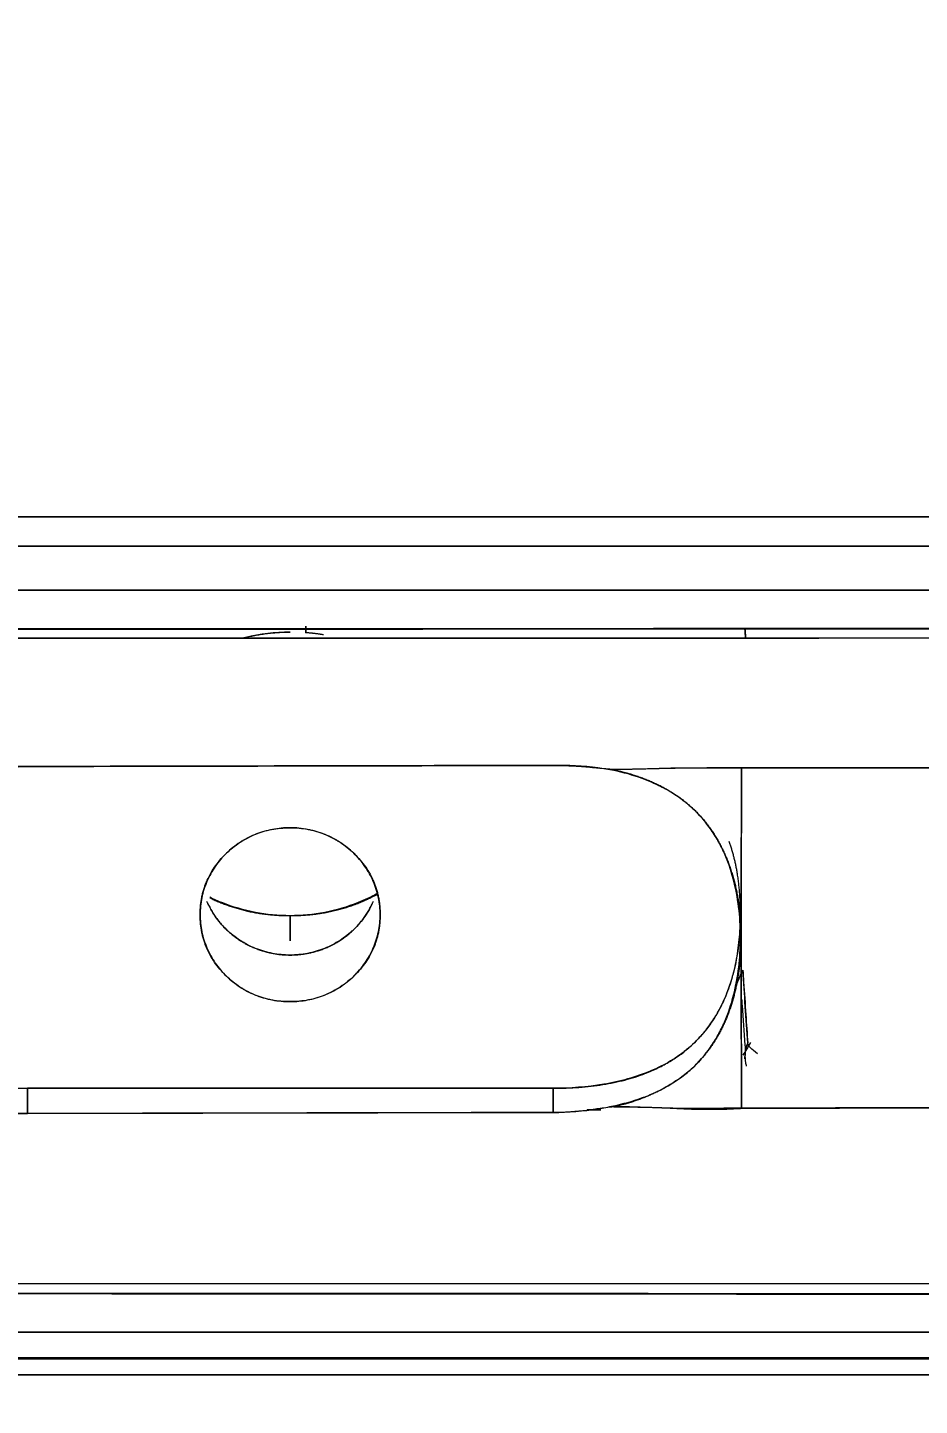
# Model space of a CAD drawing. Header units: inches. Extents: x 1105 to 1525, y -292 to 302.
# Drawn here: x 1197.06 to 1204.5, y 27.07 to 38.55 of the extents above; entities that cross this region are included whole.
import ezdxf

# ---------------------------------------------------------------- set-up
doc = ezdxf.new("R2010")
doc.units = ezdxf.units.IN
doc.header["$LTSCALE"] = 2.42
doc.header["$MEASUREMENT"] = 0
doc.header["$PDMODE"] = 3
doc.header["$PDSIZE"] = 0.3125
doc.layers.get('0').update_dxf_attribs({"linetype": 'CONTINUOUS'})
doc.layers.get('Defpoints').update_dxf_attribs({"linetype": 'CONTINUOUS'})
doc.layers.add('DIM', color=3, linetype='CONTINUOUS', lineweight=18)
doc.styles.get("Standard").update_dxf_attribs({"font": 'arial.ttf', "width": 0.8})
doc.dimstyles.new('ISO-25', dxfattribs={"dimtxt": 5, "dimasz": 2.5, "dimexe": 1.25, "dimexo": 0.625, "dimgap": 2, "dimtad": 1, "dimtih": 1, "dimtoh": 1, "dimdec": 1, "dimdsep": 46, "dimtxsty": 'Standard', "dimcen": 0, "dimclrd": 3, "dimclre": 3, "dimclrt": 4, "dimadec": 0, "dimazin": 0, "dimtfac": 1, "dimtdec": 1, "dimtmove": 0, "dimatfit": 3, "dimfxl": 1, "dimarcsym": 0})

# ---------------------------------------------------------------- blocks, each defined once
blk = doc.blocks.new('*D3')
at = {"layer": 'Defpoints', "color": 0, "transparency": 16777216}
for p in [(1279.036, 140.16), (1143.365, 34.026), (1279.036, 34.019)]:
    blk.add_point(p, dxfattribs=at)
at = {"layer": 'DIM', "color": 3, "lineweight": -2, "transparency": 16777216}
for p, q in [((1143.365, 34.651), (1143.365, 141.41)), ((1279.036, 34.644), (1279.036, 141.41)), ((1148.365, 140.16), (1202.64, 140.16)), ((1274.036, 140.16), (1219.761, 140.16))]:
    blk.add_line(p, q, dxfattribs=at)
at = {"layer": 'DIM', "color": 3, "transparency": 16777216}
for points in [[(1148.365, 140.993), (1148.365, 139.326), (1143.365, 140.16)], [(1274.036, 140.993), (1274.036, 139.326), (1279.036, 140.16)]]:
    blk.add_solid(points, dxfattribs=at)
at = {"layer": 'DIM', "color": 4, "transparency": 16777216, "insert": (1211.201, 140.16), "char_height": 5, "attachment_point": 5}
blk.add_mtext('135.7', dxfattribs=at)

msp = doc.modelspace()

# ---------------------------------------------------------------- linework, layer by layer
at = {"linetype": 'Continuous', "lineweight": 18, "extrusion": (0, 1, 0)}
for p, q in [((1203.004, 30.972), (1203.004, 31.166)), ((1197.063, 29.713), (1197.063, 29.502)), ((1201.443, 29.713), (1197.063, 29.713)), ((1201.443, 29.511), (1201.443, 29.713)), ((1197.063, 29.502), (1201.443, 29.511)), ((1174.196, 27.458), (1248.197, 27.458))]:
    msp.add_line(p, q, dxfattribs=at)
at = {"linetype": 'Continuous', "lineweight": 18}
for points, degree, knots in [([(1211.201, 97.587), (1208.989, 97.587), (1204.567, 97.377), (1197.996, 96.435), (1191.554, 94.877), (1185.3, 92.715), (1179.296, 89.972), (1173.599, 86.674), (1168.264, 82.852), (1163.343, 78.543), (1158.882, 73.79), (1154.926, 68.637), (1151.511, 63.134), (1148.672, 57.334), (1146.434, 51.293), (1144.82, 45.07), (1143.846, 38.724), (1143.628, 34.452), (1143.628, 32.316)], 3, [0, 0, 0, 0, 0.0625, 0.125, 0.1875, 0.25, 0.3125, 0.375, 0.4375, 0.5, 0.5625, 0.625, 0.6875, 0.75, 0.8125, 0.875, 0.9375, 1, 1, 1, 1]), ([(1143.628, 32.316), (1143.628, 33.384), (1143.683, 35.52), (1143.927, 38.716), (1144.333, 41.897), (1145.089, 46.107), (1146.435, 51.293), (1148.671, 57.334), (1151.513, 63.133), (1154.925, 68.637), (1158.884, 73.789), (1163.342, 78.544), (1168.266, 82.851), (1175.377, 87.949), (1185.175, 93.007), (1195.807, 96.122), (1204.567, 97.376), (1208.989, 97.587), (1211.201, 97.587)], 3, [0, 0, 0, 0, 0.03125, 0.0625, 0.09375, 0.125, 0.1875, 0.25, 0.3125, 0.375, 0.4375, 0.5, 0.5625, 0.625, 0.75, 0.875, 0.9375, 1, 1, 1, 1]), ([(1211.201, 96.342), (1204.652, 96.342), (1191.804, 93.873), (1179.702, 89.031), (1174.255, 85.516), (1168.81, 82.002), (1159.547, 73.055), (1152.269, 62.535), (1147.256, 50.845), (1144.7, 38.434), (1144.7, 32.107)], 2, [0, 0, 0, 0.125, 0.25, 0.375, 0.375, 0.5, 0.625, 0.75, 0.875, 1, 1, 1]), ([(1195.817, 93.394), (1202.015, 94.846), (1208.388, 95.111), (1213.318, 95.316), (1218.223, 94.804), (1224.622, 94.135), (1230.757, 92.275), (1238.11, 90.045), (1244.729, 86.221), (1251.525, 82.295), (1257.155, 76.908), (1262.782, 71.525), (1266.914, 64.997), (1271.044, 58.472), (1273.44, 51.181), (1275.835, 43.891), (1276.356, 36.257), (1276.877, 28.632), (1275.497, 21.105), (1274.115, 13.574), (1270.908, 6.579), (1268.052, 0.347), (1263.883, -5.15), (1257.961, -12.96), (1249.886, -18.696), (1244.869, -22.26), (1239.241, -24.844)], 2, [0, 0, 0, 0.125, 0.125, 0.1875, 0.1875, 0.25, 0.25, 0.3125, 0.3125, 0.375, 0.375, 0.4375, 0.4375, 0.5, 0.5, 0.5625, 0.5625, 0.625, 0.625, 0.6875, 0.6875, 0.75, 0.75, 0.875, 0.875, 1, 1, 1]), ([(1239.241, -24.844), (1239.945, -24.521), (1241.272, -23.883), (1243.174, -22.889), (1245.001, -21.861), (1246.885, -20.721), (1248.901, -19.401), (1251.067, -17.862), (1253.381, -16.063), (1255.852, -13.947), (1258.478, -11.445), (1261.219, -8.502), (1263.993, -5.097), (1266.701, -1.233), (1269.256, 3.091), (1271.566, 7.863), (1273.516, 12.997), (1275.013, 18.357), (1276.016, 23.822), (1276.519, 29.339), (1276.519, 34.879), (1276.016, 40.4), (1275.013, 45.856), (1273.519, 51.206), (1271.546, 56.409), (1269.108, 61.424), (1266.224, 66.213), (1262.916, 70.741), (1259.21, 74.971), (1255.137, 78.868), (1250.725, 82.407), (1245.994, 85.568), (1241.004, 88.308), (1235.91, 90.561), (1230.9, 92.3), (1226.102, 93.564), (1221.565, 94.42), (1217.342, 94.931), (1213.501, 95.163), (1210.069, 95.186), (1207.014, 95.06), (1204.285, 94.831), (1201.84, 94.532), (1199.657, 94.187), (1197.676, 93.811), (1196.425, 93.537), (1195.817, 93.394)], 3, [0, 0, 0, 0, 0.012202, 0.023189, 0.033858, 0.045296, 0.057999, 0.071972, 0.087381, 0.104481, 0.123651, 0.145097, 0.168608, 0.193819, 0.220656, 0.249232, 0.279085, 0.309194, 0.339088, 0.368937, 0.398843, 0.428755, 0.458652, 0.488547, 0.518447, 0.548347, 0.57824, 0.608136, 0.638049, 0.667943, 0.697772, 0.727718, 0.757896, 0.787508, 0.81533, 0.841142, 0.865293, 0.887639, 0.907732, 0.925508, 0.941345, 0.955585, 0.96839, 0.979913, 0.990205, 1, 1, 1, 1]), ([(1275.847, 28.397), (1275.855, 28.506), (1276.042, 31.393), (1276.001, 37.08), (1274.791, 45.363), (1272.449, 53.418), (1269.02, 61.1), (1264.562, 68.273), (1259.157, 74.81), (1252.9, 80.594), (1245.902, 85.522), (1238.289, 89.508), (1230.196, 92.479), (1221.759, 94.387), (1213.124, 95.194), (1204.448, 94.882), (1198.741, 93.93), (1195.937, 93.274)], 3, [0, 0, 0, 0, 0.002813, 0.073998, 0.145197, 0.216398, 0.287593, 0.358788, 0.429985, 0.501178, 0.572361, 0.643545, 0.714738, 0.785869, 0.857235, 0.928659, 1, 1, 1, 1]), ([(1195.887, 93.19), (1196.492, 93.332), (1197.738, 93.605), (1199.71, 93.979), (1201.883, 94.322), (1204.316, 94.62), (1207.033, 94.848), (1210.074, 94.973), (1213.49, 94.95), (1217.314, 94.719), (1221.518, 94.21), (1226.034, 93.358), (1230.81, 92.1), (1235.796, 90.369), (1240.867, 88.127), (1245.834, 85.4), (1250.543, 82.252), (1254.935, 78.73), (1258.989, 74.851), (1262.678, 70.64), (1265.971, 66.134), (1268.842, 61.366), (1271.269, 56.374), (1273.233, 51.195), (1274.72, 45.87), (1275.718, 40.438), (1276.219, 34.943), (1276.219, 29.429), (1275.719, 23.937), (1274.72, 18.497), (1273.23, 13.162), (1271.289, 8.051), (1268.99, 3.302), (1266.446, -1.003), (1263.75, -4.849), (1260.989, -8.238), (1258.26, -11.168), (1255.647, -13.658), (1253.187, -15.765), (1250.884, -17.555), (1248.728, -19.088), (1246.721, -20.401), (1244.846, -21.536), (1243.027, -22.56), (1241.133, -23.549), (1239.813, -24.184), (1239.113, -24.505)], 3, [0, 0, 0, 0, 0.009795, 0.020087, 0.03161, 0.044415, 0.058655, 0.074492, 0.092268, 0.112361, 0.134707, 0.158858, 0.18467, 0.212492, 0.242104, 0.272282, 0.302228, 0.332057, 0.361951, 0.391864, 0.42176, 0.451653, 0.481553, 0.511453, 0.541348, 0.571245, 0.601157, 0.631063, 0.660912, 0.690806, 0.720915, 0.750768, 0.779344, 0.806181, 0.831392, 0.854903, 0.876349, 0.895519, 0.912619, 0.928028, 0.942001, 0.954704, 0.966142, 0.976811, 0.987798, 1, 1, 1, 1]), ([(1238.926, -24.204), (1244.594, -21.601), (1249.636, -17.993), (1253.679, -15.099), (1257.214, -11.632), (1261.748, -7.184), (1265.281, -1.952), (1269.377, 4.114), (1271.926, 10.932), (1274.313, 17.314), (1275.221, 24.04), (1276.204, 31.32), (1275.41, 38.624), (1274.478, 47.195), (1271.171, 55.203), (1268.094, 62.655), (1263.166, 69.11), (1259.017, 74.545), (1253.753, 79.002), (1248.176, 83.723), (1241.629, 87.101), (1235.346, 90.344), (1228.485, 92.185), (1218.496, 94.865), (1208.135, 94.39), (1201.98, 94.108), (1195.989, 92.705)], 2, [0, 0, 0, 0.125, 0.125, 0.1875, 0.1875, 0.25, 0.25, 0.3125, 0.3125, 0.375, 0.375, 0.4375, 0.4375, 0.5, 0.5, 0.5625, 0.5625, 0.625, 0.625, 0.6875, 0.6875, 0.75, 0.75, 0.875, 0.875, 1, 1, 1]), ([(1195.989, 92.705), (1196.681, 92.867), (1198.001, 93.154), (1199.941, 93.514), (1201.848, 93.812), (1203.864, 94.068), (1206.081, 94.278), (1208.538, 94.424), (1211.258, 94.481), (1214.287, 94.415), (1217.665, 94.179), (1221.39, 93.718), (1225.413, 92.977), (1229.663, 91.91), (1234.077, 90.476), (1238.587, 88.642), (1243.083, 86.403), (1247.409, 83.81), (1251.422, 80.959), (1255.075, 77.927), (1258.424, 74.708), (1261.577, 71.202), (1264.604, 67.271), (1267.483, 62.819), (1270.107, 57.845), (1272.33, 52.456), (1274.036, 46.829), (1275.168, 41.173), (1275.735, 35.705), (1275.811, 30.574), (1275.491, 25.797), (1274.836, 21.258), (1273.845, 16.787), (1272.478, 12.274), (1270.697, 7.727), (1268.522, 3.274), (1266.041, -0.911), (1263.375, -4.71), (1260.618, -8.09), (1257.835, -11.072), (1255.092, -13.667), (1252.471, -15.879), (1250.029, -17.736), (1247.779, -19.294), (1245.71, -20.607), (1243.81, -21.721), (1242.074, -22.664), (1240.467, -23.48), (1239.433, -23.971), (1238.926, -24.204)], 3, [0, 0, 0, 0, 0.011269, 0.021419, 0.031278, 0.041852, 0.053605, 0.066538, 0.08081, 0.096678, 0.114498, 0.1344, 0.156117, 0.179301, 0.203861, 0.229789, 0.256714, 0.283873, 0.310306, 0.335514, 0.360061, 0.38505, 0.41157, 0.440282, 0.471001, 0.502948, 0.535235, 0.566974, 0.597228, 0.625207, 0.651, 0.675617, 0.700265, 0.725877, 0.752635, 0.779868, 0.806498, 0.831609, 0.855023, 0.876985, 0.897373, 0.915773, 0.93207, 0.946569, 0.959582, 0.971263, 0.981756, 0.991115, 1, 1, 1, 1]), ([(1211.196, 33.545), (1209.083, 33.545), (1205.005, 33.544), (1199.095, 33.541), (1193.574, 33.538), (1188.386, 33.534), (1183.493, 33.53), (1178.793, 33.528), (1175.726, 33.527), (1174.196, 33.527)], 3, [0, 0, 0, 0, 0.171361, 0.33061, 0.479245, 0.618954, 0.751317, 0.87595, 1, 1, 1, 1]), ([(1174.196, 33.459), (1174.621, 33.459), (1175.623, 33.459), (1177.354, 33.459), (1179.541, 33.459), (1182.183, 33.459), (1185.282, 33.46), (1188.837, 33.461), (1192.69, 33.462), (1196.64, 33.463), (1200.486, 33.464), (1204.186, 33.465), (1207.74, 33.465), (1210.06, 33.465), (1211.196, 33.465)], 3, [0, 0, 0, 0, 0.03445, 0.081226, 0.140329, 0.211757, 0.295512, 0.391593, 0.5, 0.607891, 0.711837, 0.811837, 0.907891, 1, 1, 1, 1]), ([(1211.196, 33.465), (1205.03, 33.463), (1198.863, 33.463), (1186.53, 33.462), (1180.363, 33.461), (1174.196, 33.459)], 3, [0, 0, 0, 0, 0.5, 0.5, 1, 1, 1, 1]), ([(1199.251, 33.514), (1199.126, 33.514), (1199.001, 33.499), (1198.875, 33.468), (1198.87, 33.466), (1198.865, 33.465)], 3, [0, 0, 0, 0, 0.960212, 0.960212, 1, 1, 1, 1]), ([(1196.719, 32.374), (1196.726, 32.375), (1196.741, 32.377), (1196.764, 32.379), (1196.786, 32.381), (1196.809, 32.383), (1196.832, 32.385), (1196.855, 32.387), (1196.878, 32.388), (1196.901, 32.389), (1196.925, 32.391), (1196.948, 32.392), (1196.972, 32.392), (1196.996, 32.393), (1197.019, 32.393), (1197.044, 32.394), (1197.06, 32.394), (1197.068, 32.394)], 3, [0, 0, 0, 0, 0.064491, 0.129256, 0.194304, 0.259644, 0.325284, 0.391232, 0.457497, 0.524088, 0.591012, 0.658278, 0.725892, 0.793864, 0.862201, 0.930911, 1, 1, 1, 1]), ([(1201.443, 32.403), (1201.451, 32.403), (1201.467, 32.403), (1201.491, 32.403), (1201.516, 32.402), (1201.54, 32.402), (1201.563, 32.401), (1201.587, 32.4), (1201.611, 32.399), (1201.634, 32.398), (1201.657, 32.397), (1201.68, 32.395), (1201.703, 32.393), (1201.726, 32.392), (1201.749, 32.389), (1201.771, 32.387), (1201.794, 32.385), (1201.809, 32.383), (1201.816, 32.382)], 3, [0, 0, 0, 0, 0.06488, 0.129406, 0.193585, 0.257426, 0.320937, 0.384123, 0.446995, 0.509558, 0.571823, 0.633796, 0.695487, 0.756904, 0.818054, 0.878948, 0.939594, 1, 1, 1, 1]), ([(1203.013, 32.383), (1202.984, 32.383), (1202.925, 32.383), (1202.836, 32.383), (1202.747, 32.382), (1202.659, 32.381), (1202.57, 32.38), (1202.481, 32.379), (1202.393, 32.377), (1202.304, 32.375), (1202.215, 32.373), (1202.127, 32.371), (1202.038, 32.369), (1201.979, 32.368), (1201.949, 32.367)], 3, [0, 0, 0, 0, 0.083326, 0.166652, 0.249978, 0.333305, 0.416634, 0.499965, 0.583298, 0.666635, 0.749973, 0.833314, 0.916656, 1, 1, 1, 1]), ([(1201.949, 32.371), (1201.958, 32.371), (1201.976, 32.371), (1202.005, 32.372), (1202.035, 32.372), (1202.067, 32.372), (1202.101, 32.373), (1202.138, 32.374), (1202.176, 32.375), (1202.222, 32.376), (1202.272, 32.377), (1202.325, 32.379), (1202.37, 32.38), (1202.409, 32.381), (1202.44, 32.382), (1202.464, 32.382), (1202.483, 32.383), (1202.505, 32.383), (1202.54, 32.383), (1202.595, 32.383), (1202.67, 32.383), (1202.766, 32.383), (1202.883, 32.383), (1202.968, 32.383), (1203.013, 32.383)], 3, [0, 0, 0, 0, 0.024691, 0.051248, 0.079673, 0.109966, 0.142129, 0.176162, 0.212067, 0.249844, 0.305843, 0.355206, 0.397935, 0.434028, 0.463486, 0.486309, 0.502497, 0.515753, 0.548281, 0.600081, 0.671153, 0.761496, 0.871112, 1, 1, 1, 1]), ([(1203.004, 30.956), (1203.004, 31.036), (1203.001, 31.115), (1202.984, 31.273), (1202.97, 31.351), (1202.932, 31.506), (1202.896, 31.62), (1202.843, 31.728), (1202.805, 31.798), (1202.784, 31.832), (1202.715, 31.931), (1202.662, 31.993), (1202.543, 32.102), (1202.477, 32.15), (1202.371, 32.211), (1202.334, 32.23), (1202.26, 32.264), (1202.222, 32.28), (1202.107, 32.322), (1202.028, 32.344), (1201.948, 32.361)], 3, [0, 0, 0, 0, 0.125, 0.125, 0.25, 0.25, 0.375, 0.4375, 0.4375, 0.5, 0.5, 0.625, 0.625, 0.75, 0.75, 0.8125, 0.8125, 0.875, 0.875, 1, 1, 1, 1]), ([(1201.949, 32.367), (1201.957, 32.365), (1201.971, 32.362), (1201.993, 32.357), (1202.014, 32.352), (1202.035, 32.346), (1202.056, 32.341), (1202.077, 32.335), (1202.097, 32.329), (1202.118, 32.322), (1202.138, 32.316), (1202.157, 32.309), (1202.177, 32.302), (1202.196, 32.295), (1202.215, 32.288), (1202.234, 32.28), (1202.253, 32.272), (1202.271, 32.264), (1202.289, 32.256), (1202.307, 32.248), (1202.325, 32.239), (1202.343, 32.23), (1202.36, 32.221), (1202.377, 32.212), (1202.394, 32.202), (1202.411, 32.192), (1202.427, 32.182), (1202.443, 32.172), (1202.459, 32.162), (1202.475, 32.151), (1202.49, 32.14), (1202.505, 32.129), (1202.521, 32.118), (1202.535, 32.106), (1202.55, 32.095), (1202.564, 32.083), (1202.578, 32.07), (1202.592, 32.058), (1202.606, 32.045), (1202.619, 32.033), (1202.633, 32.02), (1202.646, 32.006), (1202.658, 31.993), (1202.671, 31.979), (1202.683, 31.965), (1202.695, 31.951), (1202.707, 31.937), (1202.719, 31.922), (1202.73, 31.907), (1202.742, 31.892), (1202.753, 31.877), (1202.763, 31.862), (1202.774, 31.846), (1202.784, 31.83), (1202.798, 31.808), (1202.815, 31.78), (1202.834, 31.745), (1202.852, 31.709), (1202.869, 31.673), (1202.886, 31.636), (1202.901, 31.599), (1202.915, 31.561), (1202.928, 31.522), (1202.94, 31.482), (1202.952, 31.442), (1202.962, 31.401), (1202.971, 31.36), (1202.979, 31.318), (1202.986, 31.275), (1202.993, 31.231), (1202.998, 31.187), (1203.002, 31.142), (1203.005, 31.097), (1203.007, 31.051), (1203.009, 31.004), (1203.009, 30.972), (1203.009, 30.956)], 3, [0, 0, 0, 0, 0.01132, 0.022555, 0.033705, 0.044773, 0.05576, 0.066669, 0.0775, 0.088256, 0.098939, 0.109551, 0.120093, 0.130568, 0.140978, 0.151325, 0.161612, 0.17184, 0.182011, 0.192129, 0.202195, 0.212212, 0.222182, 0.232107, 0.241991, 0.251836, 0.261644, 0.271417, 0.281159, 0.290872, 0.300558, 0.310221, 0.319863, 0.329486, 0.339094, 0.348689, 0.358274, 0.367851, 0.377423, 0.386993, 0.396563, 0.406138, 0.415718, 0.425307, 0.434907, 0.444522, 0.454153, 0.463805, 0.473478, 0.483176, 0.492902, 0.502658, 0.512446, 0.52227, 0.532132, 0.552741, 0.573411, 0.594161, 0.615009, 0.635971, 0.657066, 0.67831, 0.69972, 0.721313, 0.743104, 0.765109, 0.787343, 0.809821, 0.832556, 0.855562, 0.878852, 0.90244, 0.926337, 0.950555, 0.975106, 1, 1, 1, 1]), ([(1200.001, 31.159), (1200.001, 31.207), (1199.996, 31.254), (1199.977, 31.347), (1199.962, 31.393), (1199.925, 31.48), (1199.901, 31.522), (1199.847, 31.601), (1199.816, 31.638), (1199.746, 31.705), (1199.708, 31.735), (1199.626, 31.788), (1199.583, 31.81), (1199.492, 31.847), (1199.445, 31.86), (1199.349, 31.879), (1199.3, 31.884), (1199.201, 31.884), (1199.152, 31.879), (1199.056, 31.86), (1199.009, 31.847), (1198.918, 31.81), (1198.875, 31.788), (1198.793, 31.735), (1198.755, 31.705), (1198.685, 31.638), (1198.654, 31.601), (1198.6, 31.522), (1198.576, 31.48), (1198.539, 31.393), (1198.524, 31.347), (1198.505, 31.254), (1198.501, 31.207), (1198.501, 31.159)], 3, [0, 0, 0, 0, 0.0625, 0.0625, 0.125, 0.125, 0.1875, 0.1875, 0.25, 0.25, 0.3125, 0.3125, 0.375, 0.375, 0.4375, 0.4375, 0.5, 0.5, 0.5625, 0.5625, 0.625, 0.625, 0.6875, 0.6875, 0.75, 0.75, 0.8125, 0.8125, 0.875, 0.875, 0.9375, 0.9375, 1, 1, 1, 1]), ([(1195.599, 31.77), (1195.505, 31.506), (1195.507, 30.44), (1195.914, 30.069), (1196.305, 29.713), (1197.063, 29.713)], 2, [0, 0, 0, 0.192775, 0.596388, 0.596388, 1, 1, 1]), ([(1201.443, 29.713), (1202.2, 29.712), (1202.593, 30.067), (1203.001, 30.436), (1203.004, 31.159), (1203.005, 31.503), (1202.911, 31.768)], 2, [0, 0, 0, 0.403561, 0.403561, 0.807123, 0.807123, 1, 1, 1]), ([(1199.943, 31.27), (1199.925, 31.226), (1199.901, 31.184), (1199.847, 31.105), (1199.816, 31.069), (1199.746, 31.002), (1199.708, 30.971), (1199.626, 30.919), (1199.583, 30.896), (1199.492, 30.86), (1199.445, 30.846), (1199.349, 30.828), (1199.3, 30.823), (1199.201, 30.823), (1199.152, 30.828), (1199.056, 30.846), (1199.009, 30.86), (1198.918, 30.896), (1198.875, 30.919), (1198.793, 30.971), (1198.755, 31.002), (1198.685, 31.069), (1198.654, 31.105), (1198.6, 31.184), (1198.576, 31.226), (1198.558, 31.27)], 3, [0, 0, 0, 0, 0.083316, 0.083316, 0.166653, 0.166653, 0.249989, 0.249989, 0.333326, 0.333326, 0.416663, 0.416663, 0.5, 0.5, 0.583337, 0.583337, 0.666673, 0.666673, 0.75001, 0.75001, 0.833347, 0.833347, 0.916684, 0.916684, 1, 1, 1, 1]), ([(1199.251, 31.151), (1199.153, 31.151), (1199.056, 31.16), (1198.866, 31.196), (1198.773, 31.224), (1198.649, 31.273), (1198.616, 31.288), (1198.583, 31.304)], 3, [0, 0, 0, 0, 0.420743, 0.420743, 0.841485, 0.841485, 1, 1, 1, 1]), ([(1199.972, 31.332), (1199.922, 31.305), (1199.871, 31.281), (1199.728, 31.224), (1199.635, 31.196), (1199.445, 31.16), (1199.348, 31.151), (1199.251, 31.151)], 3, [0, 0, 0, 0, 0.227874, 0.227874, 0.613937, 0.613937, 1, 1, 1, 1]), ([(1198.501, 31.159), (1198.501, 31.112), (1198.505, 31.064), (1198.524, 30.971), (1198.539, 30.926), (1198.576, 30.838), (1198.6, 30.796), (1198.654, 30.717), (1198.685, 30.68), (1198.755, 30.613), (1198.793, 30.583), (1198.875, 30.53), (1198.918, 30.508), (1199.009, 30.472), (1199.056, 30.458), (1199.152, 30.439), (1199.201, 30.435), (1199.3, 30.435), (1199.349, 30.439), (1199.445, 30.458), (1199.492, 30.472), (1199.583, 30.508), (1199.626, 30.53), (1199.708, 30.583), (1199.746, 30.613), (1199.816, 30.68), (1199.847, 30.717), (1199.901, 30.796), (1199.925, 30.838), (1199.962, 30.926), (1199.977, 30.971), (1199.996, 31.064), (1200.001, 31.112), (1200.001, 31.159)], 3, [0, 0, 0, 0, 0.0625, 0.0625, 0.125, 0.125, 0.1875, 0.1875, 0.25, 0.25, 0.3125, 0.3125, 0.375, 0.375, 0.4375, 0.4375, 0.5, 0.5, 0.5625, 0.5625, 0.625, 0.625, 0.6875, 0.6875, 0.75, 0.75, 0.8125, 0.8125, 0.875, 0.875, 0.9375, 0.9375, 1, 1, 1, 1]), ([(1203.004, 31.166), (1203.004, 31.154), (1203.003, 30.994), (1202.97, 30.702), (1202.826, 30.324), (1202.583, 30.029), (1202.251, 29.836), (1201.862, 29.733), (1201.584, 29.713), (1201.443, 29.713)], 3, [0, 0, 0, 0, 0.015174, 0.2001, 0.367054, 0.514265, 0.663816, 0.8292, 1, 1, 1, 1]), ([(1201.946, 29.567), (1202.026, 29.583), (1202.104, 29.605), (1202.219, 29.646), (1202.256, 29.661), (1202.33, 29.695), (1202.402, 29.732), (1202.471, 29.776), (1202.536, 29.823), (1202.567, 29.848), (1202.656, 29.929), (1202.709, 29.99), (1202.778, 30.089), (1202.799, 30.122), (1202.837, 30.192), (1202.89, 30.299), (1202.927, 30.412), (1202.986, 30.641), (1203.003, 30.799), (1203.004, 30.956)], 3, [0, 0, 0, 0, 0.125, 0.125, 0.1875, 0.1875, 0.25, 0.3125, 0.3125, 0.375, 0.375, 0.5, 0.5, 0.5625, 0.5625, 0.625, 0.75, 0.75, 1, 1, 1, 1]), ([(1203.009, 30.956), (1203.009, 30.949), (1203.008, 30.934), (1203.008, 30.911), (1203.007, 30.889), (1203.006, 30.867), (1203.005, 30.844), (1203.004, 30.823), (1203.002, 30.801), (1203.001, 30.779), (1202.999, 30.758), (1202.996, 30.737), (1202.994, 30.716), (1202.991, 30.695), (1202.989, 30.674), (1202.985, 30.654), (1202.982, 30.633), (1202.979, 30.613), (1202.975, 30.593), (1202.971, 30.573), (1202.967, 30.553), (1202.963, 30.534), (1202.958, 30.515), (1202.953, 30.495), (1202.948, 30.476), (1202.943, 30.457), (1202.938, 30.439), (1202.932, 30.42), (1202.926, 30.402), (1202.92, 30.384), (1202.914, 30.366), (1202.908, 30.348), (1202.901, 30.33), (1202.894, 30.312), (1202.887, 30.295), (1202.88, 30.278), (1202.872, 30.261), (1202.864, 30.244), (1202.856, 30.227), (1202.848, 30.211), (1202.84, 30.194), (1202.831, 30.178), (1202.822, 30.162), (1202.813, 30.146), (1202.804, 30.131), (1202.794, 30.115), (1202.785, 30.1), (1202.775, 30.085), (1202.765, 30.07), (1202.754, 30.055), (1202.744, 30.04), (1202.733, 30.025), (1202.722, 30.011), (1202.711, 29.997), (1202.689, 29.97), (1202.655, 29.931), (1202.607, 29.883), (1202.555, 29.838), (1202.501, 29.796), (1202.452, 29.764), (1202.411, 29.738), (1202.378, 29.719), (1202.345, 29.701), (1202.311, 29.684), (1202.277, 29.667), (1202.242, 29.652), (1202.207, 29.637), (1202.171, 29.623), (1202.135, 29.61), (1202.099, 29.598), (1202.061, 29.587), (1202.024, 29.576), (1201.986, 29.566), (1201.96, 29.561), (1201.948, 29.558)], 3, [0, 0, 0, 0, 0.011991, 0.023896, 0.035714, 0.047449, 0.059099, 0.070667, 0.082154, 0.093561, 0.104889, 0.116139, 0.127312, 0.138411, 0.149435, 0.160387, 0.171267, 0.182077, 0.192819, 0.203494, 0.214102, 0.224647, 0.235129, 0.245549, 0.25591, 0.266213, 0.276459, 0.28665, 0.296788, 0.306875, 0.316911, 0.326899, 0.336841, 0.346739, 0.356593, 0.366407, 0.376181, 0.385918, 0.39562, 0.405288, 0.414925, 0.424532, 0.434112, 0.443666, 0.453196, 0.462705, 0.472194, 0.481666, 0.491122, 0.500565, 0.509996, 0.519419, 0.528834, 0.538244, 0.547651, 0.583167, 0.618465, 0.65369, 0.688987, 0.724502, 0.744076, 0.763612, 0.783122, 0.802621, 0.822123, 0.841642, 0.861191, 0.880783, 0.900433, 0.920154, 0.939958, 0.959859, 0.979869, 1, 1, 1, 1]), ([(1203.024, 30.697), (1203.026, 30.664), (1203.035, 30.541), (1203.048, 30.338), (1203.06, 30.168), (1203.065, 30.089)], 3, [0, 0, 0, 0, 0.161683, 0.608674, 1, 1, 1, 1]), ([(1203.042, 29.957), (1203.041, 29.978), (1203.042, 29.999), (1203.049, 30.044), (1203.055, 30.067), (1203.065, 30.089)], 3, [0, 0, 0, 0, 0.470236, 0.470236, 1, 1, 1, 1]), ([(1203.147, 30.001), (1203.121, 30.019), (1203.101, 30.036), (1203.073, 30.065), (1203.065, 30.079), (1203.065, 30.089)], 3, [0, 0, 0, 0, 0.499999, 0.499999, 1, 1, 1, 1]), ([(1197.063, 29.502), (1197.054, 29.502), (1197.037, 29.502), (1197.011, 29.502), (1196.986, 29.502), (1196.961, 29.503), (1196.936, 29.505), (1196.911, 29.506), (1196.886, 29.508), (1196.861, 29.51), (1196.837, 29.512), (1196.813, 29.514), (1196.788, 29.517), (1196.764, 29.52), (1196.741, 29.523), (1196.725, 29.526), (1196.717, 29.527)], 3, [0, 0, 0, 0, 0.074065, 0.147686, 0.220874, 0.293636, 0.365983, 0.437924, 0.509467, 0.580624, 0.651404, 0.721816, 0.791872, 0.861581, 0.930953, 1, 1, 1, 1]), ([(1201.818, 29.542), (1201.811, 29.541), (1201.797, 29.538), (1201.776, 29.535), (1201.754, 29.532), (1201.733, 29.529), (1201.711, 29.526), (1201.69, 29.524), (1201.668, 29.522), (1201.646, 29.52), (1201.624, 29.518), (1201.602, 29.516), (1201.579, 29.515), (1201.557, 29.513), (1201.534, 29.512), (1201.512, 29.512), (1201.489, 29.511), (1201.466, 29.511), (1201.451, 29.511), (1201.443, 29.511)], 3, [0, 0, 0, 0, 0.056761, 0.113744, 0.170956, 0.228406, 0.286099, 0.344044, 0.402248, 0.460717, 0.519459, 0.57848, 0.637787, 0.697386, 0.757285, 0.81749, 0.878006, 0.938841, 1, 1, 1, 1]), ([(1201.948, 29.558), (1201.963, 29.558), (1201.992, 29.558), (1202.037, 29.558), (1202.082, 29.558), (1202.126, 29.557), (1202.171, 29.556), (1202.216, 29.555), (1202.261, 29.554), (1202.305, 29.553), (1202.35, 29.551), (1202.395, 29.549), (1202.439, 29.547), (1202.482, 29.545), (1202.522, 29.543), (1202.56, 29.541), (1202.597, 29.54), (1202.635, 29.539), (1202.673, 29.538), (1202.711, 29.538), (1202.749, 29.538), (1202.787, 29.538), (1202.824, 29.539), (1202.862, 29.539), (1202.9, 29.54), (1202.938, 29.542), (1202.976, 29.544), (1203.001, 29.545), (1203.013, 29.546)], 3, [0, 0, 0, 0, 0.04192, 0.08384, 0.12576, 0.167682, 0.209606, 0.251535, 0.293469, 0.33541, 0.377357, 0.419313, 0.461279, 0.503254, 0.538767, 0.574266, 0.609753, 0.645229, 0.680698, 0.716163, 0.751625, 0.787087, 0.822552, 0.858021, 0.893498, 0.928985, 0.964485, 1, 1, 1, 1]), ([(1203.013, 29.546), (1202.973, 29.546), (1202.898, 29.546), (1202.792, 29.545), (1202.703, 29.545), (1202.629, 29.545), (1202.57, 29.545), (1202.528, 29.545), (1202.501, 29.545), (1202.484, 29.545), (1202.472, 29.545), (1202.457, 29.545), (1202.439, 29.546), (1202.417, 29.547), (1202.392, 29.547), (1202.363, 29.548), (1202.331, 29.549), (1202.295, 29.55), (1202.256, 29.552), (1202.208, 29.553), (1202.153, 29.555), (1202.094, 29.557), (1202.041, 29.557), (1201.993, 29.558), (1201.962, 29.558), (1201.948, 29.558)], 3, [0, 0, 0, 0, 0.113513, 0.21233, 0.296451, 0.365876, 0.420605, 0.460639, 0.485976, 0.496618, 0.507061, 0.520799, 0.537832, 0.55816, 0.581783, 0.608701, 0.638914, 0.672423, 0.709226, 0.749324, 0.80894, 0.863812, 0.913944, 0.959338, 1, 1, 1, 1]), ([(1211.196, 28.083), (1210.162, 28.083), (1207.994, 28.083), (1204.592, 28.083), (1200.892, 28.084), (1196.894, 28.084), (1192.67, 28.085), (1188.494, 28.086), (1184.636, 28.087), (1181.295, 28.087), (1178.469, 28.088), (1176.161, 28.087), (1174.794, 28.087), (1174.196, 28.087)], 3, [0, 0, 0, 0, 0.083875, 0.175812, 0.275812, 0.383875, 0.5, 0.618229, 0.7225, 0.812812, 0.889166, 0.951562, 1, 1, 1, 1]), ([(1174.196, 28.087), (1180.363, 28.085), (1186.53, 28.085), (1198.863, 28.086), (1205.03, 28.086), (1211.196, 28.083)], 3, [0, 0, 0, 0, 0.5, 0.5, 1, 1, 1, 1]), ([(1174.196, 28.015), (1176.053, 28.015), (1179.607, 28.014), (1184.784, 28.011), (1189.75, 28.007), (1194.759, 28.003), (1199.974, 28), (1205.485, 27.997), (1209.255, 27.997), (1211.196, 27.997)], 3, [0, 0, 0, 0, 0.150528, 0.288197, 0.419737, 0.553162, 0.694364, 0.842568, 1, 1, 1, 1])]:
    msp.add_open_spline(points, degree=degree, knots=knots, dxfattribs=at)
for points, degree in [([(1144.7, 32.107), (1144.7, 34.21), (1144.914, 38.414), (1145.873, 44.659), (1147.462, 50.784), (1149.664, 56.728), (1152.458, 62.436), (1155.819, 67.851), (1159.713, 72.923), (1164.102, 77.601), (1168.946, 81.841), (1174.196, 85.602), (1179.802, 88.848), (1185.711, 91.547), (1191.866, 93.675), (1198.206, 95.209), (1204.672, 96.135), (1209.024, 96.342), (1211.201, 96.342)], 3), ([(1248.196, 34.474), (1174.196, 34.474)], 1), ([(1174.196, 34.474), (1248.196, 34.474)], 1), ([(1174.196, 34.229), (1248.196, 34.229)], 1), ([(1248.196, 34.229), (1223.53, 34.229), (1198.863, 34.229), (1174.196, 34.229)], 3), ([(1174.196, 33.862), (1198.863, 33.862), (1223.53, 33.862), (1248.196, 33.862)], 3), ([(1248.196, 33.862), (1174.196, 33.862)], 1), ([(1174.196, 33.527), (1211.196, 33.545)], 1), ([(1199.381, 33.563), (1199.381, 33.545), (1199.381, 33.527), (1199.381, 33.508)], 3), ([(1199.381, 33.508), (1199.381, 33.563)], 1), ([(1203.047, 33.464), (1203.045, 33.49), (1203.044, 33.516), (1203.042, 33.541)], 3), ([(1203.042, 33.541), (1203.047, 33.464)], 1), ([(1198.863, 33.465), (1199.05, 33.514), (1199.251, 33.514)], 2), ([(1199.528, 33.491), (1199.455, 33.504), (1199.379, 33.509)], 2), ([(1197.068, 32.394), (1196.951, 32.395), (1196.834, 32.389), (1196.719, 32.374)], 3), ([(1201.443, 32.403), (1197.068, 32.394)], 1), ([(1197.068, 32.394), (1198.526, 32.397), (1199.985, 32.4), (1201.443, 32.403)], 3), ([(1201.816, 32.382), (1201.693, 32.399), (1201.568, 32.405), (1201.443, 32.403)], 3), ([(1201.948, 32.361), (1201.904, 32.369), (1201.86, 32.376), (1201.816, 32.382)], 3), ([(1201.816, 32.382), (1201.861, 32.379), (1201.905, 32.375), (1201.949, 32.371)], 3), ([(1203.009, 30.956), (1203.01, 31.432), (1203.012, 31.908), (1203.013, 32.383)], 3), ([(1203.013, 32.383), (1203.009, 30.956)], 1), ([(1205.102, 32.384), (1203.013, 32.383)], 1), ([(1203.013, 32.383), (1203.71, 32.384), (1204.406, 32.384), (1205.102, 32.384)], 3), ([(1198.501, 31.159), (1198.501, 31.459), (1198.939, 31.883), (1199.56, 31.884), (1200.001, 31.46), (1200.001, 31.159)], 2), ([(1198.582, 31.3), (1198.884, 31.151), (1199.251, 31.151)], 2), ([(1199.251, 31.151), (1199.65, 31.151), (1199.974, 31.328)], 2), ([(1200.001, 31.159), (1200.001, 30.86), (1199.562, 30.435), (1198.941, 30.434), (1198.501, 30.859), (1198.501, 31.159)], 2), ([(1199.251, 31.151), (1199.251, 31.081), (1199.251, 31.011), (1199.251, 30.941)], 3), ([(1199.251, 30.941), (1199.251, 31.011), (1199.251, 31.081), (1199.251, 31.151)], 3), ([(1203.013, 29.546), (1203.012, 30.016), (1203.01, 30.486), (1203.009, 30.956)], 3), ([(1203.009, 30.956), (1203.013, 29.546)], 1), ([(1203.024, 30.697), (1203.005, 30.654), (1202.985, 30.611), (1202.964, 30.569)], 3), ([(1202.964, 30.569), (1202.985, 30.611), (1203.005, 30.654), (1203.024, 30.697)], 3), ([(1203.065, 30.089), (1203.051, 30.291), (1203.038, 30.494), (1203.024, 30.697)], 3), ([(1203.014, 30.456), (1203.045, 30.018)], 1), ([(1203.088, 30.094), (1203.067, 30.058), (1203.046, 30.023), (1203.024, 29.989)], 3), ([(1197.063, 29.502), (1197.063, 29.713)], 1), ([(1197.063, 29.713), (1201.443, 29.713)], 1), ([(1201.443, 29.713), (1201.443, 29.511)], 1), ([(1196.717, 29.527), (1196.831, 29.51), (1196.947, 29.503), (1197.063, 29.502)], 3), ([(1201.443, 29.511), (1199.983, 29.508), (1198.523, 29.505), (1197.063, 29.502)], 3), ([(1201.443, 29.511), (1201.568, 29.512), (1201.694, 29.522), (1201.818, 29.542)], 3), ([(1201.726, 29.534), (1201.84, 29.534)], 1), ([(1201.84, 29.534), (1201.726, 29.534)], 1), ([(1201.818, 29.542), (1201.861, 29.549), (1201.904, 29.557), (1201.946, 29.567)], 3), ([(1201.948, 29.558), (1201.904, 29.553), (1201.861, 29.547), (1201.818, 29.542)], 3), ([(1205.102, 29.553), (1204.406, 29.551), (1203.71, 29.548), (1203.013, 29.546)], 3), ([(1203.013, 29.546), (1205.102, 29.552)], 1), ([(1211.196, 27.997), (1174.196, 28.015)], 1), ([(1174.196, 27.68), (1248.196, 27.68)], 1), ([(1248.196, 27.68), (1223.53, 27.68), (1198.863, 27.68), (1174.196, 27.68)], 3), ([(1248.196, 27.468), (1174.196, 27.468)], 1), ([(1174.196, 27.468), (1198.863, 27.468), (1223.53, 27.468), (1248.196, 27.468)], 3), ([(1174.196, 27.326), (1248.196, 27.326)], 1), ([(1248.196, 27.326), (1174.196, 27.326)], 1)]:
    msp.add_open_spline(points, degree=degree, dxfattribs=at)
msp.add_rational_spline([(1198.563, 31.257), (1198.693, 30.971), (1198.96, 30.823), (1199.251, 30.823), (1199.541, 30.823), (1199.808, 30.971), (1199.938, 31.257)], [1.10116064738, 1.0776174309, 1.20169906798, 1.47340555861, 1.20168591504, 1.077605418, 1.1011640675], degree=3, knots=[0, 0, 0, 0, 0.499988, 0.499988, 0.499988, 1, 1, 1, 1], dxfattribs=at)
msp.add_rational_spline([(1203.065, 30.089), (1203.04, 30.03), (1203.034, 29.964), (1203.053, 29.898)], [1.29028161183, 1.15454065903, 1.06640590702, 1.02587735582], degree=3, dxfattribs=at)

# ---------------------------------------------------------------- dimensions: what is measured, and where the dimension line sits
at = {"layer": 'DIM'}
dim = msp.add_linear_dim(base=(1279.036, 140.16), p1=(1143.365, 34.026), p2=(1279.036, 34.019), dimstyle='ISO-25', override={"dimasz": 5, "dimtad": 0}, dxfattribs=at)
dim.commit()
dim.dimension.update_dxf_attribs({"geometry": '*D3', "text_midpoint": (1211.201, 140.16)})

doc.saveas('drawing.dxf')
